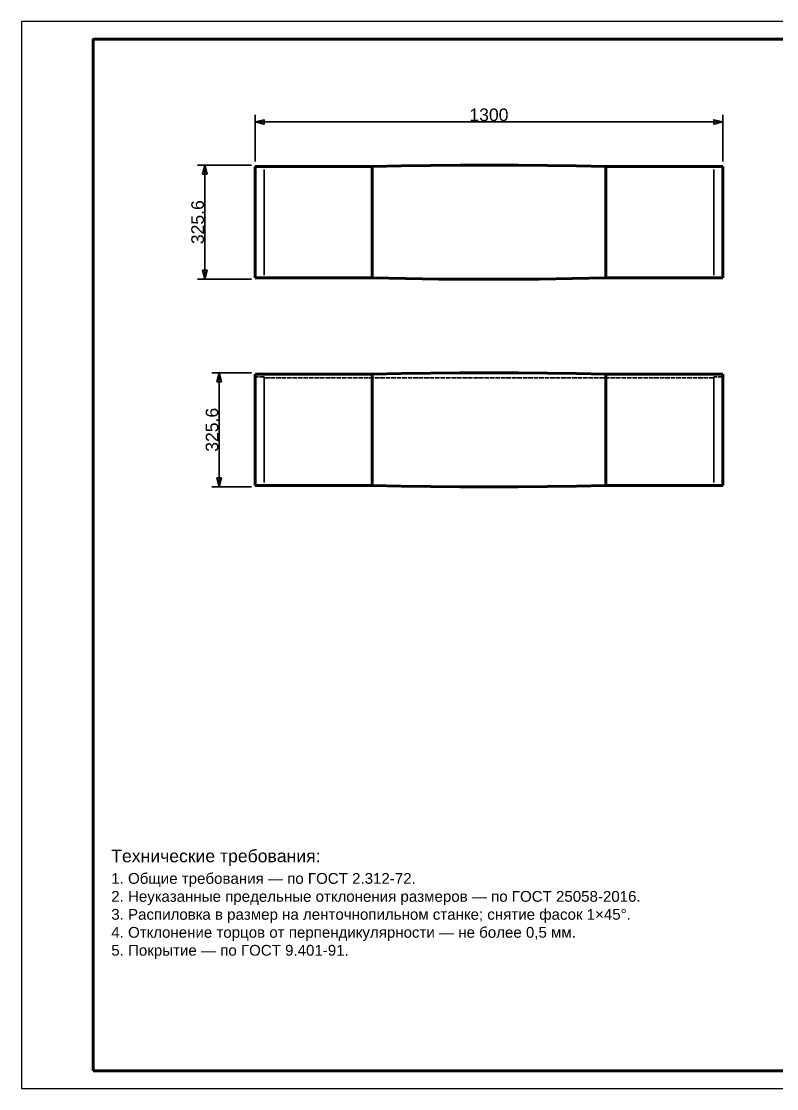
# Model space of a CAD drawing. Header units: millimetres. Extents: x 0 to 420, y 0 to 297.
# Drawn here: x 0 to 210, y 0 to 297 of the extents above; entities that cross this region are included whole.
import ezdxf
from ezdxf.enums import TextEntityAlignment as Align

# ---------------------------------------------------------------- set-up
doc = ezdxf.new("R2010")
doc.units = ezdxf.units.MM
doc.linetypes.add('DASHED', pattern=[1.524, 1.27, -0.254])
doc.styles.add('GOST', font='Arial')

msp = doc.modelspace()

# ---------------------------------------------------------------- linework, layer by layer
at = {"color": 7, "lineweight": 35}
for p, q in [((65, 258), (65, 271)), ((195, 258), (195, 271)), ((65, 269), (195, 269)), ((64, 257), (49, 257)), ((51, 225.23), (51, 257)), ((64, 225.23), (49, 225.23)), ((64, 199.23), (53, 199.23)), ((55, 167.45), (55, 199.23)), ((64, 167.45), (53, 167.45))]:
    msp.add_line(p, q, dxfattribs=at)
at = {"color": 1, "lineweight": 70}
for p, q in [((65, 256.61), (65, 256.51)), ((97.5, 256.61), (65, 256.61)), ((65, 256.51), (65, 256.22)), ((65, 256.22), (65, 255.74)), ((65, 255.74), (65, 255.08)), ((105.62, 256.78), (97.5, 256.61)), ((97.5, 256.61), (97.5, 256.51)), ((97.5, 256.51), (97.5, 256.22)), ((97.5, 256.22), (97.5, 255.74)), ((97.5, 255.74), (97.5, 255.08)), ((113.75, 256.9), (105.62, 256.78)), ((121.87, 256.98), (113.75, 256.9)), ((130, 257), (121.87, 256.98)), ((138.13, 256.98), (130, 257)), ((146.25, 256.9), (138.13, 256.98)), ((154.38, 256.78), (146.25, 256.9)), ((162.5, 256.61), (154.38, 256.78)), ((162.5, 256.61), (162.5, 256.51)), ((195, 256.61), (162.5, 256.61)), ((162.5, 256.51), (162.5, 256.22)), ((162.5, 256.22), (162.5, 255.74)), ((162.5, 255.74), (162.5, 255.08)), ((195, 256.61), (195, 256.51)), ((195, 256.51), (195, 256.22)), ((195, 256.22), (195, 255.74)), ((195, 255.74), (195, 255.08)), ((65, 255.08), (65, 254.23)), ((65, 254.23), (65, 253.23)), ((65, 253.23), (65, 252.07)), ((97.5, 255.08), (97.5, 254.23)), ((97.5, 254.23), (97.5, 253.23)), ((97.5, 253.23), (97.5, 252.07)), ((162.5, 255.08), (162.5, 254.23)), ((162.5, 254.23), (162.5, 253.23)), ((162.5, 253.23), (162.5, 252.07)), ((195, 255.08), (195, 254.23)), ((195, 254.23), (195, 253.23)), ((195, 253.23), (195, 252.07)), ((65, 252.07), (65, 250.77)), ((65, 250.77), (65, 249.36)), ((97.5, 252.07), (97.5, 250.77)), ((97.5, 250.77), (97.5, 249.36)), ((162.5, 252.07), (162.5, 250.77)), ((162.5, 250.77), (162.5, 249.36)), ((195, 252.07), (195, 250.77)), ((195, 250.77), (195, 249.36)), ((65, 249.36), (65, 247.84)), ((65, 247.84), (65, 246.23)), ((97.5, 249.36), (97.5, 247.84)), ((97.5, 247.84), (97.5, 246.23)), ((162.5, 249.36), (162.5, 247.84)), ((162.5, 247.84), (162.5, 246.23)), ((195, 249.36), (195, 247.84)), ((195, 247.84), (195, 246.23)), ((65, 246.23), (65, 244.56)), ((65, 244.56), (65, 242.85)), ((97.5, 246.23), (97.5, 244.56)), ((97.5, 244.56), (97.5, 242.85)), ((162.5, 246.23), (162.5, 244.56)), ((162.5, 244.56), (162.5, 242.85)), ((195, 246.23), (195, 244.56)), ((195, 244.56), (195, 242.85)), ((65, 242.85), (65, 241.11)), ((65, 241.11), (65, 239.37)), ((97.5, 242.85), (97.5, 241.11)), ((97.5, 241.11), (97.5, 239.37)), ((162.5, 242.85), (162.5, 241.11)), ((162.5, 241.11), (162.5, 239.37)), ((195, 242.85), (195, 241.11)), ((195, 241.11), (195, 239.37)), ((65, 239.37), (65, 237.66)), ((65, 237.66), (65, 235.99)), ((97.5, 239.37), (97.5, 237.66)), ((97.5, 237.66), (97.5, 235.99)), ((162.5, 239.37), (162.5, 237.66)), ((162.5, 237.66), (162.5, 235.99)), ((195, 239.37), (195, 237.66)), ((195, 237.66), (195, 235.99)), ((65, 235.99), (65, 234.38)), ((97.5, 235.99), (97.5, 234.38)), ((162.5, 235.99), (162.5, 234.38)), ((195, 235.99), (195, 234.38)), ((65, 234.38), (65, 232.86)), ((65, 232.86), (65, 231.45)), ((97.5, 234.38), (97.5, 232.86)), ((97.5, 232.86), (97.5, 231.45)), ((162.5, 234.38), (162.5, 232.86)), ((162.5, 232.86), (162.5, 231.45)), ((195, 234.38), (195, 232.86)), ((195, 232.86), (195, 231.45)), ((65, 231.45), (65, 230.15)), ((65, 230.15), (65, 228.99)), ((65, 228.99), (65, 227.99)), ((97.5, 231.45), (97.5, 230.15)), ((97.5, 230.15), (97.5, 228.99)), ((97.5, 228.99), (97.5, 227.99)), ((162.5, 231.45), (162.5, 230.15)), ((162.5, 230.15), (162.5, 228.99)), ((162.5, 228.99), (162.5, 227.99)), ((195, 231.45), (195, 230.15)), ((195, 230.15), (195, 228.99)), ((195, 228.99), (195, 227.99)), ((65, 227.99), (65, 227.14)), ((65, 227.14), (65, 226.48)), ((65, 226.48), (65, 226)), ((65, 226), (65, 225.71)), ((97.5, 227.99), (97.5, 227.14)), ((97.5, 227.14), (97.5, 226.48)), ((97.5, 226.48), (97.5, 226)), ((97.5, 226), (97.5, 225.71)), ((162.5, 227.99), (162.5, 227.14)), ((162.5, 227.14), (162.5, 226.48)), ((162.5, 226.48), (162.5, 226)), ((162.5, 226), (162.5, 225.71)), ((195, 227.99), (195, 227.14)), ((195, 227.14), (195, 226.48)), ((195, 226.48), (195, 226)), ((195, 226), (195, 225.71)), ((65, 225.71), (65, 225.61)), ((97.5, 225.61), (65, 225.61)), ((97.5, 225.71), (97.5, 225.61)), ((97.5, 225.61), (106.78, 225.42)), ((106.78, 225.42), (116.07, 225.29)), ((116.07, 225.29), (125.36, 225.23)), ((125.36, 225.23), (134.64, 225.23)), ((134.64, 225.23), (143.93, 225.29)), ((143.93, 225.29), (153.22, 225.42)), ((153.22, 225.42), (162.5, 225.61)), ((162.5, 225.71), (162.5, 225.61)), ((195, 225.61), (162.5, 225.61)), ((195, 225.71), (195, 225.61)), ((105.62, 199.01), (97.5, 198.84)), ((113.75, 199.13), (105.62, 199.01)), ((121.87, 199.2), (113.75, 199.13)), ((130, 199.23), (121.87, 199.2)), ((138.13, 199.2), (130, 199.23)), ((146.25, 199.13), (138.13, 199.2)), ((154.38, 199.01), (146.25, 199.13)), ((162.5, 198.84), (154.38, 199.01)), ((65, 198.45), (65, 198.84)), ((97.5, 198.84), (65, 198.84)), ((65, 197.3), (65, 198.45)), ((65, 195.46), (65, 197.3)), ((97.5, 198.45), (97.5, 198.84)), ((97.5, 197.3), (97.5, 198.45)), ((97.5, 195.46), (97.5, 197.3)), ((195, 198.84), (162.5, 198.84)), ((162.5, 198.45), (162.5, 198.84)), ((162.5, 197.3), (162.5, 198.45)), ((162.5, 195.46), (162.5, 197.3)), ((195, 198.45), (195, 198.84)), ((195, 197.3), (195, 198.45)), ((195, 195.46), (195, 197.3)), ((65, 193), (65, 195.46)), ((97.5, 193), (97.5, 195.46)), ((162.5, 193), (162.5, 195.46)), ((195, 193), (195, 195.46)), ((65, 190.06), (65, 193)), ((97.5, 190.06), (97.5, 193)), ((162.5, 190.06), (162.5, 193)), ((195, 190.06), (195, 193)), ((65, 186.79), (65, 190.06)), ((97.5, 186.79), (97.5, 190.06)), ((162.5, 186.79), (162.5, 190.06)), ((195, 186.79), (195, 190.06)), ((65, 183.34), (65, 186.79)), ((97.5, 183.34), (97.5, 186.79)), ((162.5, 183.34), (162.5, 186.79)), ((195, 183.34), (195, 186.79)), ((65, 179.89), (65, 183.34)), ((97.5, 179.89), (97.5, 183.34)), ((162.5, 179.89), (162.5, 183.34)), ((195, 179.89), (195, 183.34)), ((65, 176.61), (65, 179.89)), ((97.5, 176.61), (97.5, 179.89)), ((162.5, 176.61), (162.5, 179.89)), ((195, 176.61), (195, 179.89)), ((65, 173.67), (65, 176.61)), ((97.5, 173.67), (97.5, 176.61)), ((162.5, 173.67), (162.5, 176.61)), ((195, 173.67), (195, 176.61)), ((65, 171.22), (65, 173.67)), ((97.5, 171.22), (97.5, 173.67)), ((162.5, 171.22), (162.5, 173.67)), ((195, 171.22), (195, 173.67)), ((65, 169.37), (65, 171.22)), ((65, 168.23), (65, 169.37)), ((97.5, 169.37), (97.5, 171.22)), ((97.5, 168.23), (97.5, 169.37)), ((162.5, 169.37), (162.5, 171.22)), ((162.5, 168.23), (162.5, 169.37)), ((195, 169.37), (195, 171.22)), ((195, 168.23), (195, 169.37)), ((65, 167.84), (65, 168.23)), ((65, 167.84), (97.5, 167.84)), ((97.5, 167.84), (97.5, 168.23)), ((97.5, 167.84), (105.62, 167.67)), ((105.62, 167.67), (113.75, 167.55)), ((113.75, 167.55), (121.87, 167.47)), ((121.87, 167.47), (130, 167.45)), ((130, 167.45), (138.13, 167.47)), ((138.13, 167.47), (146.25, 167.55)), ((146.25, 167.55), (154.38, 167.67)), ((154.38, 167.67), (162.5, 167.84)), ((162.5, 167.84), (162.5, 168.23)), ((162.5, 167.84), (195, 167.84)), ((195, 167.84), (195, 168.23))]:
    msp.add_line(p, q, dxfattribs=at)
at = {"color": 5, "linetype": 'DASHED', "lineweight": 35}
for p, q in [((65, 256.22), (65, 256.61)), ((65, 255.08), (65, 256.22)), ((65, 255.44), (65, 255.81)), ((65, 255.81), (65, 255.72)), ((65, 255.72), (65, 255.44)), ((65, 254.35), (65, 255.44)), ((65, 255.44), (65, 254.99)), ((67.5, 255.44), (67.5, 255.81)), ((67.5, 255.81), (67.5, 255.72)), ((67.5, 255.72), (67.5, 255.44)), ((67.5, 255.19), (67.5, 255.56)), ((67.5, 255.56), (67.5, 255.46)), ((67.5, 255.46), (67.5, 255.19)), ((67.5, 254.35), (67.5, 255.44)), ((67.5, 255.44), (67.5, 254.99)), ((97.5, 256.22), (97.5, 256.61)), ((97.5, 255.08), (97.5, 256.22)), ((162.5, 256.22), (162.5, 256.61)), ((162.5, 255.08), (162.5, 256.22)), ((192.5, 255.44), (192.5, 255.81)), ((192.5, 255.81), (192.5, 255.72)), ((192.5, 255.72), (192.5, 255.44)), ((192.5, 255.19), (192.5, 255.56)), ((192.5, 255.56), (192.5, 255.46)), ((192.5, 255.46), (192.5, 255.19)), ((192.5, 254.35), (192.5, 255.44)), ((192.5, 255.44), (192.5, 254.99)), ((195, 256.22), (195, 256.61)), ((195, 255.08), (195, 256.22)), ((195, 255.44), (195, 255.81)), ((195, 255.81), (195, 255.72)), ((195, 255.72), (195, 255.44)), ((195, 254.35), (195, 255.44)), ((195, 255.44), (195, 254.99)), ((65, 253.23), (65, 255.08)), ((65, 254.99), (65, 254.35)), ((65, 252.6), (65, 254.35)), ((65, 254.35), (65, 253.56)), ((65, 253.56), (65, 252.6)), ((65, 250.77), (65, 253.23)), ((65, 250.28), (65, 252.6)), ((65, 252.6), (65, 251.5)), ((67.5, 254.12), (67.5, 255.19)), ((67.5, 255.19), (67.5, 254.74)), ((67.5, 254.99), (67.5, 254.35)), ((67.5, 254.74), (67.5, 254.12)), ((67.5, 252.6), (67.5, 254.35)), ((67.5, 254.35), (67.5, 253.56)), ((67.5, 252.4), (67.5, 254.12)), ((67.5, 254.12), (67.5, 253.34)), ((67.5, 253.56), (67.5, 252.6)), ((67.5, 253.34), (67.5, 252.4)), ((67.5, 250.28), (67.5, 252.6)), ((67.5, 252.6), (67.5, 251.5)), ((97.5, 253.23), (97.5, 255.08)), ((97.5, 250.77), (97.5, 253.23)), ((162.5, 253.23), (162.5, 255.08)), ((162.5, 250.77), (162.5, 253.23)), ((192.5, 254.12), (192.5, 255.19)), ((192.5, 255.19), (192.5, 254.74)), ((192.5, 254.99), (192.5, 254.35)), ((192.5, 254.74), (192.5, 254.12)), ((192.5, 252.6), (192.5, 254.35)), ((192.5, 254.35), (192.5, 253.56)), ((192.5, 252.4), (192.5, 254.12)), ((192.5, 254.12), (192.5, 253.34)), ((192.5, 253.56), (192.5, 252.6)), ((192.5, 253.34), (192.5, 252.4)), ((192.5, 250.28), (192.5, 252.6)), ((192.5, 252.6), (192.5, 251.5)), ((195, 253.23), (195, 255.08)), ((195, 254.99), (195, 254.35)), ((195, 252.6), (195, 254.35)), ((195, 254.35), (195, 253.56)), ((195, 253.56), (195, 252.6)), ((195, 250.77), (195, 253.23)), ((195, 250.28), (195, 252.6)), ((195, 252.6), (195, 251.5)), ((65, 251.5), (65, 250.28)), ((65, 247.84), (65, 250.77)), ((65, 247.49), (65, 250.28)), ((65, 250.28), (65, 248.93)), ((67.5, 250.12), (67.5, 252.4)), ((67.5, 252.4), (67.5, 251.32)), ((67.5, 251.5), (67.5, 250.28)), ((67.5, 251.32), (67.5, 250.12)), ((67.5, 247.49), (67.5, 250.28)), ((67.5, 250.28), (67.5, 248.93)), ((67.5, 247.38), (67.5, 250.12)), ((67.5, 250.12), (67.5, 248.8)), ((97.5, 247.84), (97.5, 250.77)), ((162.5, 247.84), (162.5, 250.77)), ((192.5, 250.12), (192.5, 252.4)), ((192.5, 252.4), (192.5, 251.32)), ((192.5, 251.5), (192.5, 250.28)), ((192.5, 251.32), (192.5, 250.12)), ((192.5, 247.49), (192.5, 250.28)), ((192.5, 250.28), (192.5, 248.93)), ((192.5, 247.38), (192.5, 250.12)), ((192.5, 250.12), (192.5, 248.8)), ((195, 251.5), (195, 250.28)), ((195, 247.84), (195, 250.77)), ((195, 247.49), (195, 250.28)), ((195, 250.28), (195, 248.93)), ((65, 248.93), (65, 247.49)), ((65, 244.56), (65, 247.84)), ((65, 244.38), (65, 247.49)), ((65, 247.49), (65, 245.97)), ((67.5, 248.93), (67.5, 247.49)), ((67.5, 248.8), (67.5, 247.38)), ((67.5, 244.38), (67.5, 247.49)), ((67.5, 247.49), (67.5, 245.97)), ((67.5, 244.32), (67.5, 247.38)), ((67.5, 247.38), (67.5, 245.88)), ((97.5, 244.56), (97.5, 247.84)), ((162.5, 244.56), (162.5, 247.84)), ((192.5, 248.93), (192.5, 247.49)), ((192.5, 248.8), (192.5, 247.38)), ((192.5, 244.38), (192.5, 247.49)), ((192.5, 247.49), (192.5, 245.97)), ((192.5, 244.32), (192.5, 247.38)), ((192.5, 247.38), (192.5, 245.88)), ((195, 248.93), (195, 247.49)), ((195, 244.56), (195, 247.84)), ((195, 244.38), (195, 247.49)), ((195, 247.49), (195, 245.97)), ((65, 245.97), (65, 244.38)), ((65, 241.11), (65, 244.56)), ((65, 241.11), (65, 244.38)), ((65, 244.38), (65, 242.76)), ((67.5, 245.97), (67.5, 244.38)), ((67.5, 245.88), (67.5, 244.32)), ((67.5, 241.11), (67.5, 244.38)), ((67.5, 244.38), (67.5, 242.76)), ((67.5, 241.11), (67.5, 244.32)), ((67.5, 244.32), (67.5, 242.73)), ((97.5, 241.11), (97.5, 244.56)), ((162.5, 241.11), (162.5, 244.56)), ((192.5, 245.97), (192.5, 244.38)), ((192.5, 245.88), (192.5, 244.32)), ((192.5, 241.11), (192.5, 244.38)), ((192.5, 244.38), (192.5, 242.76)), ((192.5, 241.11), (192.5, 244.32)), ((192.5, 244.32), (192.5, 242.73)), ((195, 245.97), (195, 244.38)), ((195, 241.11), (195, 244.56)), ((195, 241.11), (195, 244.38)), ((195, 244.38), (195, 242.76)), ((65, 242.76), (65, 241.11)), ((65, 237.66), (65, 241.11)), ((65, 241.11), (65, 239.46)), ((65, 237.84), (65, 241.11)), ((67.5, 242.76), (67.5, 241.11)), ((67.5, 242.73), (67.5, 241.11)), ((67.5, 241.11), (67.5, 239.46)), ((67.5, 237.84), (67.5, 241.11)), ((67.5, 241.11), (67.5, 239.49)), ((67.5, 237.9), (67.5, 241.11)), ((97.5, 237.66), (97.5, 241.11)), ((162.5, 237.66), (162.5, 241.11)), ((192.5, 242.76), (192.5, 241.11)), ((192.5, 242.73), (192.5, 241.11)), ((192.5, 241.11), (192.5, 239.49)), ((192.5, 237.9), (192.5, 241.11)), ((192.5, 241.11), (192.5, 239.46)), ((192.5, 237.84), (192.5, 241.11)), ((195, 242.76), (195, 241.11)), ((195, 241.11), (195, 239.46)), ((195, 237.84), (195, 241.11)), ((195, 237.66), (195, 241.11)), ((65, 239.46), (65, 237.84)), ((65, 237.84), (65, 236.25)), ((65, 234.73), (65, 237.84)), ((65, 234.38), (65, 237.66)), ((67.5, 239.49), (67.5, 237.9)), ((67.5, 239.46), (67.5, 237.84)), ((67.5, 237.9), (67.5, 236.34)), ((67.5, 234.84), (67.5, 237.9)), ((67.5, 237.84), (67.5, 236.25)), ((67.5, 234.73), (67.5, 237.84)), ((97.5, 234.38), (97.5, 237.66)), ((162.5, 234.38), (162.5, 237.66)), ((192.5, 239.49), (192.5, 237.9)), ((192.5, 239.46), (192.5, 237.84)), ((192.5, 237.9), (192.5, 236.34)), ((192.5, 234.84), (192.5, 237.9)), ((192.5, 237.84), (192.5, 236.25)), ((192.5, 234.73), (192.5, 237.84)), ((195, 239.46), (195, 237.84)), ((195, 237.84), (195, 236.25)), ((195, 234.73), (195, 237.84)), ((195, 234.38), (195, 237.66)), ((65, 236.25), (65, 234.73)), ((65, 234.73), (65, 233.29)), ((65, 231.94), (65, 234.73)), ((67.5, 236.34), (67.5, 234.84)), ((67.5, 236.25), (67.5, 234.73)), ((67.5, 234.84), (67.5, 233.42)), ((67.5, 232.1), (67.5, 234.84)), ((67.5, 234.73), (67.5, 233.29)), ((67.5, 231.94), (67.5, 234.73)), ((192.5, 236.34), (192.5, 234.84)), ((192.5, 236.25), (192.5, 234.73)), ((192.5, 234.84), (192.5, 233.42)), ((192.5, 232.1), (192.5, 234.84)), ((192.5, 234.73), (192.5, 233.29)), ((192.5, 231.94), (192.5, 234.73)), ((195, 236.25), (195, 234.73)), ((195, 234.73), (195, 233.29)), ((195, 231.94), (195, 234.73)), ((65, 231.45), (65, 234.38)), ((65, 233.29), (65, 231.94)), ((65, 231.94), (65, 230.72)), ((65, 229.62), (65, 231.94)), ((67.5, 233.42), (67.5, 232.1)), ((67.5, 233.29), (67.5, 231.94)), ((67.5, 232.1), (67.5, 230.9)), ((67.5, 229.82), (67.5, 232.1)), ((67.5, 231.94), (67.5, 230.72)), ((67.5, 229.62), (67.5, 231.94)), ((97.5, 231.45), (97.5, 234.38)), ((162.5, 231.45), (162.5, 234.38)), ((192.5, 233.42), (192.5, 232.1)), ((192.5, 233.29), (192.5, 231.94)), ((192.5, 232.1), (192.5, 230.9)), ((192.5, 229.82), (192.5, 232.1)), ((192.5, 231.94), (192.5, 230.72)), ((192.5, 229.62), (192.5, 231.94)), ((195, 231.45), (195, 234.38)), ((195, 233.29), (195, 231.94)), ((195, 231.94), (195, 230.72)), ((195, 229.62), (195, 231.94)), ((65, 228.99), (65, 231.45)), ((65, 230.72), (65, 229.62)), ((65, 229.62), (65, 228.66)), ((65, 227.87), (65, 229.62)), ((65, 227.14), (65, 228.99)), ((67.5, 230.9), (67.5, 229.82)), ((67.5, 230.72), (67.5, 229.62)), ((67.5, 229.82), (67.5, 228.88)), ((67.5, 228.1), (67.5, 229.82)), ((67.5, 229.62), (67.5, 228.66)), ((67.5, 227.87), (67.5, 229.62)), ((67.5, 228.88), (67.5, 228.1)), ((97.5, 228.99), (97.5, 231.45)), ((97.5, 227.14), (97.5, 228.99)), ((162.5, 228.99), (162.5, 231.45)), ((162.5, 227.14), (162.5, 228.99)), ((192.5, 230.9), (192.5, 229.82)), ((192.5, 230.72), (192.5, 229.62)), ((192.5, 229.82), (192.5, 228.88)), ((192.5, 228.1), (192.5, 229.82)), ((192.5, 229.62), (192.5, 228.66)), ((192.5, 227.87), (192.5, 229.62)), ((192.5, 228.88), (192.5, 228.1)), ((195, 228.99), (195, 231.45)), ((195, 230.72), (195, 229.62)), ((195, 229.62), (195, 228.66)), ((195, 227.87), (195, 229.62)), ((195, 227.14), (195, 228.99)), ((65, 228.66), (65, 227.87)), ((65, 227.87), (65, 227.23)), ((65, 226.78), (65, 227.87)), ((65, 227.23), (65, 226.78)), ((65, 226), (65, 227.14)), ((65, 226.78), (65, 226.5)), ((65, 226.41), (65, 226.78)), ((65, 226.5), (65, 226.41)), ((65, 225.61), (65, 226)), ((67.5, 228.66), (67.5, 227.87)), ((67.5, 228.1), (67.5, 227.48)), ((67.5, 227.03), (67.5, 228.1)), ((67.5, 227.87), (67.5, 227.23)), ((67.5, 226.78), (67.5, 227.87)), ((67.5, 227.48), (67.5, 227.03)), ((67.5, 227.23), (67.5, 226.78)), ((67.5, 227.03), (67.5, 226.76)), ((67.5, 226.67), (67.5, 227.03)), ((67.5, 226.78), (67.5, 226.5)), ((67.5, 226.41), (67.5, 226.78)), ((67.5, 226.76), (67.5, 226.67)), ((67.5, 226.5), (67.5, 226.41)), ((97.5, 226), (97.5, 227.14)), ((97.5, 225.61), (97.5, 226)), ((162.5, 226), (162.5, 227.14)), ((162.5, 225.61), (162.5, 226)), ((192.5, 228.66), (192.5, 227.87)), ((192.5, 228.1), (192.5, 227.48)), ((192.5, 227.03), (192.5, 228.1)), ((192.5, 227.87), (192.5, 227.23)), ((192.5, 226.78), (192.5, 227.87)), ((192.5, 227.48), (192.5, 227.03)), ((192.5, 227.23), (192.5, 226.78)), ((192.5, 227.03), (192.5, 226.76)), ((192.5, 226.67), (192.5, 227.03)), ((192.5, 226.78), (192.5, 226.5)), ((192.5, 226.41), (192.5, 226.78)), ((192.5, 226.76), (192.5, 226.67)), ((192.5, 226.5), (192.5, 226.41)), ((195, 228.66), (195, 227.87)), ((195, 227.87), (195, 227.23)), ((195, 226.78), (195, 227.87)), ((195, 227.23), (195, 226.78)), ((195, 226), (195, 227.14)), ((195, 226.78), (195, 226.5)), ((195, 226.41), (195, 226.78)), ((195, 226.5), (195, 226.41)), ((195, 225.61), (195, 226)), ((65, 198.84), (65, 198.45)), ((65, 198.45), (65, 197.3)), ((67.5, 198.04), (65, 198.04)), ((65, 198.04), (65, 197.67)), ((65, 197.67), (65, 198.04)), ((65, 197.67), (65, 196.58)), ((65, 196.58), (65, 197.67)), ((65, 197.3), (65, 195.46)), ((65, 196.58), (65, 194.83)), ((65, 194.83), (65, 196.58)), ((67.5, 198.04), (67.5, 197.67)), ((67.5, 197.67), (67.5, 198.04)), ((192.5, 197.78), (67.5, 197.78)), ((67.5, 197.78), (67.5, 197.42)), ((67.5, 197.42), (67.5, 197.78)), ((67.5, 197.67), (67.5, 196.58)), ((67.5, 196.58), (67.5, 197.67)), ((67.5, 197.42), (67.5, 196.35)), ((67.5, 196.35), (67.5, 197.42)), ((67.5, 196.58), (67.5, 194.83)), ((67.5, 194.83), (67.5, 196.58)), ((67.5, 196.35), (67.5, 194.63)), ((67.5, 194.63), (67.5, 196.35)), ((97.5, 198.84), (97.5, 198.74)), ((97.5, 198.74), (97.5, 198.45)), ((97.5, 198.45), (97.5, 197.97)), ((97.5, 197.97), (97.5, 197.3)), ((97.5, 197.3), (97.5, 196.46)), ((97.5, 196.46), (97.5, 195.46)), ((162.5, 198.84), (162.5, 198.74)), ((162.5, 198.74), (162.5, 198.45)), ((162.5, 198.45), (162.5, 197.97)), ((162.5, 197.97), (162.5, 197.3)), ((162.5, 197.3), (162.5, 196.46)), ((162.5, 196.46), (162.5, 195.46)), ((195, 198.04), (192.5, 198.04)), ((192.5, 198.04), (192.5, 197.67)), ((192.5, 197.67), (192.5, 198.04)), ((192.5, 197.78), (192.5, 197.42)), ((192.5, 197.42), (192.5, 197.78)), ((192.5, 197.67), (192.5, 196.58)), ((192.5, 196.58), (192.5, 197.67)), ((192.5, 197.42), (192.5, 196.35)), ((192.5, 196.35), (192.5, 197.42)), ((192.5, 196.58), (192.5, 194.83)), ((192.5, 194.83), (192.5, 196.58)), ((192.5, 196.35), (192.5, 194.63)), ((192.5, 194.63), (192.5, 196.35)), ((195, 198.84), (195, 198.45)), ((195, 198.45), (195, 197.3)), ((195, 198.04), (195, 197.67)), ((195, 197.67), (195, 198.04)), ((195, 197.67), (195, 196.58)), ((195, 196.58), (195, 197.67)), ((195, 197.3), (195, 195.46)), ((195, 196.58), (195, 194.83)), ((195, 194.83), (195, 196.58)), ((65, 195.46), (65, 193)), ((65, 194.83), (65, 192.5)), ((65, 192.5), (65, 194.83)), ((67.5, 194.83), (67.5, 192.5)), ((67.5, 192.5), (67.5, 194.83)), ((67.5, 194.63), (67.5, 192.34)), ((67.5, 192.34), (67.5, 194.63)), ((97.5, 195.46), (97.5, 194.3)), ((97.5, 194.3), (97.5, 193)), ((162.5, 195.46), (162.5, 194.3)), ((162.5, 194.3), (162.5, 193)), ((192.5, 194.83), (192.5, 192.5)), ((192.5, 192.5), (192.5, 194.83)), ((192.5, 194.63), (192.5, 192.34)), ((192.5, 192.34), (192.5, 194.63)), ((195, 195.46), (195, 193)), ((195, 194.83), (195, 192.5)), ((195, 192.5), (195, 194.83)), ((65, 193), (65, 190.06)), ((65, 192.5), (65, 189.72)), ((65, 189.72), (65, 192.5)), ((67.5, 192.5), (67.5, 189.72)), ((67.5, 189.72), (67.5, 192.5)), ((67.5, 192.34), (67.5, 189.61)), ((67.5, 189.61), (67.5, 192.34)), ((97.5, 193), (97.5, 191.58)), ((97.5, 191.58), (97.5, 190.06)), ((162.5, 193), (162.5, 191.58)), ((162.5, 191.58), (162.5, 190.06)), ((192.5, 192.5), (192.5, 189.72)), ((192.5, 189.72), (192.5, 192.5)), ((192.5, 192.34), (192.5, 189.61)), ((192.5, 189.61), (192.5, 192.34)), ((195, 193), (195, 190.06)), ((195, 192.5), (195, 189.72)), ((195, 189.72), (195, 192.5)), ((65, 190.06), (65, 186.79)), ((65, 189.72), (65, 186.61)), ((65, 186.61), (65, 189.72)), ((67.5, 189.72), (67.5, 186.61)), ((67.5, 186.61), (67.5, 189.72)), ((67.5, 189.61), (67.5, 186.55)), ((67.5, 186.55), (67.5, 189.61)), ((97.5, 190.06), (97.5, 188.46)), ((97.5, 188.46), (97.5, 186.79)), ((162.5, 190.06), (162.5, 188.46)), ((162.5, 188.46), (162.5, 186.79)), ((192.5, 189.72), (192.5, 186.61)), ((192.5, 186.61), (192.5, 189.72)), ((192.5, 189.61), (192.5, 186.55)), ((192.5, 186.55), (192.5, 189.61)), ((195, 190.06), (195, 186.79)), ((195, 189.72), (195, 186.61)), ((195, 186.61), (195, 189.72)), ((65, 186.79), (65, 183.34)), ((65, 186.61), (65, 183.34)), ((65, 183.34), (65, 186.61)), ((67.5, 186.61), (67.5, 183.34)), ((67.5, 183.34), (67.5, 186.61)), ((67.5, 186.55), (67.5, 183.34)), ((67.5, 183.34), (67.5, 186.55)), ((97.5, 186.79), (97.5, 185.07)), ((97.5, 185.07), (97.5, 183.34)), ((162.5, 186.79), (162.5, 185.07)), ((162.5, 185.07), (162.5, 183.34)), ((192.5, 186.61), (192.5, 183.34)), ((192.5, 183.34), (192.5, 186.61)), ((192.5, 186.55), (192.5, 183.34)), ((192.5, 183.34), (192.5, 186.55)), ((195, 186.79), (195, 183.34)), ((195, 186.61), (195, 183.34)), ((195, 183.34), (195, 186.61)), ((65, 183.34), (65, 180.07)), ((65, 180.07), (65, 183.34)), ((65, 183.34), (65, 179.89)), ((67.5, 183.34), (67.5, 180.12)), ((67.5, 180.12), (67.5, 183.34)), ((67.5, 183.34), (67.5, 180.07)), ((67.5, 180.07), (67.5, 183.34)), ((97.5, 183.34), (97.5, 181.6)), ((97.5, 181.6), (97.5, 179.89)), ((162.5, 183.34), (162.5, 181.6)), ((162.5, 181.6), (162.5, 179.89)), ((192.5, 183.34), (192.5, 180.07)), ((192.5, 180.07), (192.5, 183.34)), ((192.5, 183.34), (192.5, 180.12)), ((192.5, 180.12), (192.5, 183.34)), ((195, 183.34), (195, 179.89)), ((195, 183.34), (195, 180.07)), ((195, 180.07), (195, 183.34)), ((65, 180.07), (65, 176.96)), ((65, 176.96), (65, 180.07)), ((65, 179.89), (65, 176.61)), ((67.5, 180.12), (67.5, 177.07)), ((67.5, 177.07), (67.5, 180.12)), ((67.5, 180.07), (67.5, 176.96)), ((67.5, 176.96), (67.5, 180.07)), ((97.5, 179.89), (97.5, 178.22)), ((97.5, 178.22), (97.5, 176.61)), ((162.5, 179.89), (162.5, 178.22)), ((162.5, 178.22), (162.5, 176.61)), ((192.5, 180.12), (192.5, 177.07)), ((192.5, 177.07), (192.5, 180.12)), ((192.5, 180.07), (192.5, 176.96)), ((192.5, 176.96), (192.5, 180.07)), ((195, 180.07), (195, 176.96)), ((195, 176.96), (195, 180.07)), ((195, 179.89), (195, 176.61)), ((65, 176.96), (65, 174.17)), ((65, 174.17), (65, 176.96)), ((65, 176.61), (65, 173.67)), ((67.5, 177.07), (67.5, 174.33)), ((67.5, 174.33), (67.5, 177.07)), ((67.5, 176.96), (67.5, 174.17)), ((67.5, 174.17), (67.5, 176.96)), ((97.5, 176.61), (97.5, 175.09)), ((162.5, 176.61), (162.5, 175.09)), ((192.5, 177.07), (192.5, 174.33)), ((192.5, 174.33), (192.5, 177.07)), ((192.5, 176.96), (192.5, 174.17)), ((192.5, 174.17), (192.5, 176.96)), ((195, 176.96), (195, 174.17)), ((195, 174.17), (195, 176.96)), ((195, 176.61), (195, 173.67)), ((65, 174.17), (65, 171.85)), ((65, 171.85), (65, 174.17)), ((65, 173.67), (65, 171.22)), ((67.5, 174.33), (67.5, 172.04)), ((67.5, 172.04), (67.5, 174.33)), ((67.5, 174.17), (67.5, 171.85)), ((67.5, 171.85), (67.5, 174.17)), ((97.5, 175.09), (97.5, 173.67)), ((97.5, 173.67), (97.5, 172.38)), ((97.5, 172.38), (97.5, 171.22)), ((162.5, 175.09), (162.5, 173.67)), ((162.5, 173.67), (162.5, 172.38)), ((162.5, 172.38), (162.5, 171.22)), ((192.5, 174.33), (192.5, 172.04)), ((192.5, 172.04), (192.5, 174.33)), ((192.5, 174.17), (192.5, 171.85)), ((192.5, 171.85), (192.5, 174.17)), ((195, 174.17), (195, 171.85)), ((195, 171.85), (195, 174.17)), ((195, 173.67), (195, 171.22)), ((65, 171.85), (65, 170.09)), ((65, 170.09), (65, 171.85)), ((65, 171.22), (65, 169.37)), ((65, 170.09), (65, 169.01)), ((65, 169.01), (65, 170.09)), ((65, 169.37), (65, 168.23)), ((67.5, 172.04), (67.5, 170.32)), ((67.5, 170.32), (67.5, 172.04)), ((67.5, 171.85), (67.5, 170.09)), ((67.5, 170.09), (67.5, 171.85)), ((67.5, 170.32), (67.5, 169.26)), ((67.5, 169.26), (67.5, 170.32)), ((67.5, 170.09), (67.5, 169.01)), ((67.5, 169.01), (67.5, 170.09)), ((97.5, 171.22), (97.5, 170.21)), ((97.5, 170.21), (97.5, 169.37)), ((97.5, 169.37), (97.5, 168.71)), ((162.5, 171.22), (162.5, 170.21)), ((162.5, 170.21), (162.5, 169.37)), ((162.5, 169.37), (162.5, 168.71)), ((192.5, 172.04), (192.5, 170.32)), ((192.5, 170.32), (192.5, 172.04)), ((192.5, 171.85), (192.5, 170.09)), ((192.5, 170.09), (192.5, 171.85)), ((192.5, 170.32), (192.5, 169.26)), ((192.5, 169.26), (192.5, 170.32)), ((192.5, 170.09), (192.5, 169.01)), ((192.5, 169.01), (192.5, 170.09)), ((195, 171.85), (195, 170.09)), ((195, 170.09), (195, 171.85)), ((195, 171.22), (195, 169.37)), ((195, 170.09), (195, 169.01)), ((195, 169.01), (195, 170.09)), ((195, 169.37), (195, 168.23)), ((65, 169.01), (65, 168.64)), ((65, 168.64), (65, 169.01)), ((65, 168.23), (65, 167.84)), ((67.5, 169.26), (67.5, 168.89)), ((67.5, 168.89), (67.5, 169.26)), ((67.5, 169.01), (67.5, 168.64)), ((67.5, 168.64), (67.5, 169.01)), ((97.5, 168.71), (97.5, 168.23)), ((97.5, 168.23), (97.5, 167.94)), ((97.5, 167.94), (97.5, 167.84)), ((162.5, 168.71), (162.5, 168.23)), ((162.5, 168.23), (162.5, 167.94)), ((162.5, 167.94), (162.5, 167.84)), ((192.5, 169.26), (192.5, 168.89)), ((192.5, 168.89), (192.5, 169.26)), ((192.5, 169.01), (192.5, 168.64)), ((192.5, 168.64), (192.5, 169.01)), ((195, 169.01), (195, 168.64)), ((195, 168.64), (195, 169.01)), ((195, 168.23), (195, 167.84))]:
    msp.add_line(p, q, dxfattribs=at)
at = {"color": 7, "lineweight": 25}
msp.add_lwpolyline([(0, 0), (420, 0), (420, 297), (0, 297)], close=True, dxfattribs=at)
at = {"color": 7, "lineweight": 70}
msp.add_lwpolyline([(20, 5), (415, 5), (415, 292), (20, 292)], close=True, dxfattribs=at)
at = {"color": 7, "lineweight": 35}
for points in [[(65, 269), (67.5, 268.38), (67.5, 269.62)], [(195, 269), (192.5, 269.62), (192.5, 268.38)], [(51, 257), (50.38, 254.5), (51.62, 254.5)], [(51, 225.23), (51.62, 227.73), (50.38, 227.73)], [(55, 199.23), (54.38, 196.73), (55.62, 196.73)], [(55, 167.45), (55.62, 169.95), (54.38, 169.95)]]:
    msp.add_lwpolyline(points, close=True, dxfattribs=at)

# ---------------------------------------------------------------- texts
at = {"color": 7, "style": 'GOST'}
msp.add_text('1300', height=3.5, dxfattribs=at).set_placement((130, 271), align=Align.MIDDLE)
for p in [(49, 241.11), (53, 183.34)]:
    msp.add_text('325.6', height=3.5, rotation=90, dxfattribs=at).set_placement(p, align=Align.MIDDLE)
at = {"color": 3, "style": 'GOST'}
for s, height, p in [('Технические требования:', 3.5, (25, 63)), ('1. Общие требования — по ГОСТ 2.312-72.', 3, (25, 57)), ('2. Неуказанные предельные отклонения размеров — по ГОСТ 25058-2016.', 3, (25, 52)), ('3. Распиловка в размер на ленточнопильном станке; снятие фасок 1×45°.', 3, (25, 47)), ('4. Отклонение торцов от перпендикулярности — не более 0,5 мм.', 3, (25, 42)), ('5. Покрытие — по ГОСТ 9.401-91.', 3, (25, 37))]:
    msp.add_text(s, height=height, dxfattribs=at).set_placement(p)

doc.saveas('drawing.dxf')
